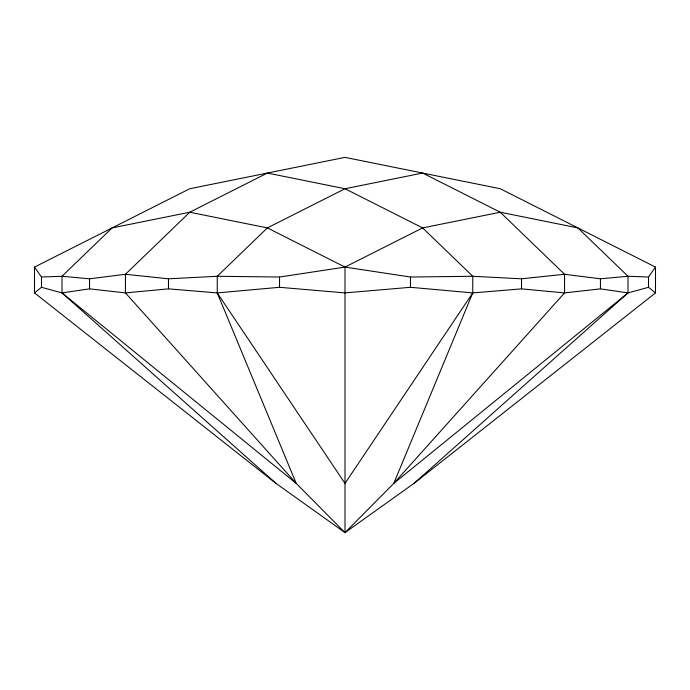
<?xml version="1.0" encoding="UTF-8"?>
<svg xmlns="http://www.w3.org/2000/svg" width="690" height="690" viewBox="0 0 690 690"><rect width="100%" height="100%" fill="white"/><g stroke="black" fill="none" stroke-linecap="round" stroke-linejoin="round"><path stroke-width="1.03" d="M34.5 267.09L41.478 277.026L61.996 276.276L112.125 227.907L189.75 212.227L267.375 173.052L345 188.732L422.625 227.907L472.754 276.276L472.754 292.905L393.774 483.405L345 532.628L276.026 483.405L34.5 292.905L34.5 267.09L189.75 188.732L345 157.372L500.25 188.732L655.5 267.09L655.5 292.905L413.974 483.405L345 532.628L296.226 483.405L125.442 292.905L89.562 288.86L61.996 292.905L41.478 287.299L34.5 292.905M655.5 292.905L648.522 287.299L628.004 292.905L600.438 288.86L564.558 292.905L521.528 288.86L472.754 292.905L345 483.405L217.246 292.905L217.246 276.276L267.375 227.907L345 188.732L422.625 173.052L500.25 212.227L577.875 227.907L628.004 276.276L648.522 277.026L655.5 267.09M413.974 483.405L628.004 292.905L628.004 276.276L600.438 278.803L564.558 274.275L521.528 278.803L472.754 276.276L410.464 277.026L345 267.09L279.536 277.026L217.246 276.276L168.472 278.803L125.442 274.275L89.562 278.803L61.996 276.276L61.996 292.905L276.026 483.405M628.004 292.905L393.774 483.405L564.558 292.905L564.558 274.275L500.25 212.227L422.625 227.907L345 267.09L267.375 227.907L189.75 212.227L125.442 274.275L125.442 292.905L168.472 288.86L217.246 292.905L279.536 287.299L345 292.905L410.464 287.299L472.754 292.905M61.996 292.905L296.226 483.405L217.246 292.905M648.522 277.026L648.522 287.299M600.438 278.803L600.438 288.86M521.528 278.803L521.528 288.86M410.464 277.026L410.464 287.299M345 267.09L345 532.628M279.536 277.026L279.536 287.299M168.472 278.803L168.472 288.86M89.562 278.803L89.562 288.86M41.478 277.026L41.478 287.299"/></g></svg>
